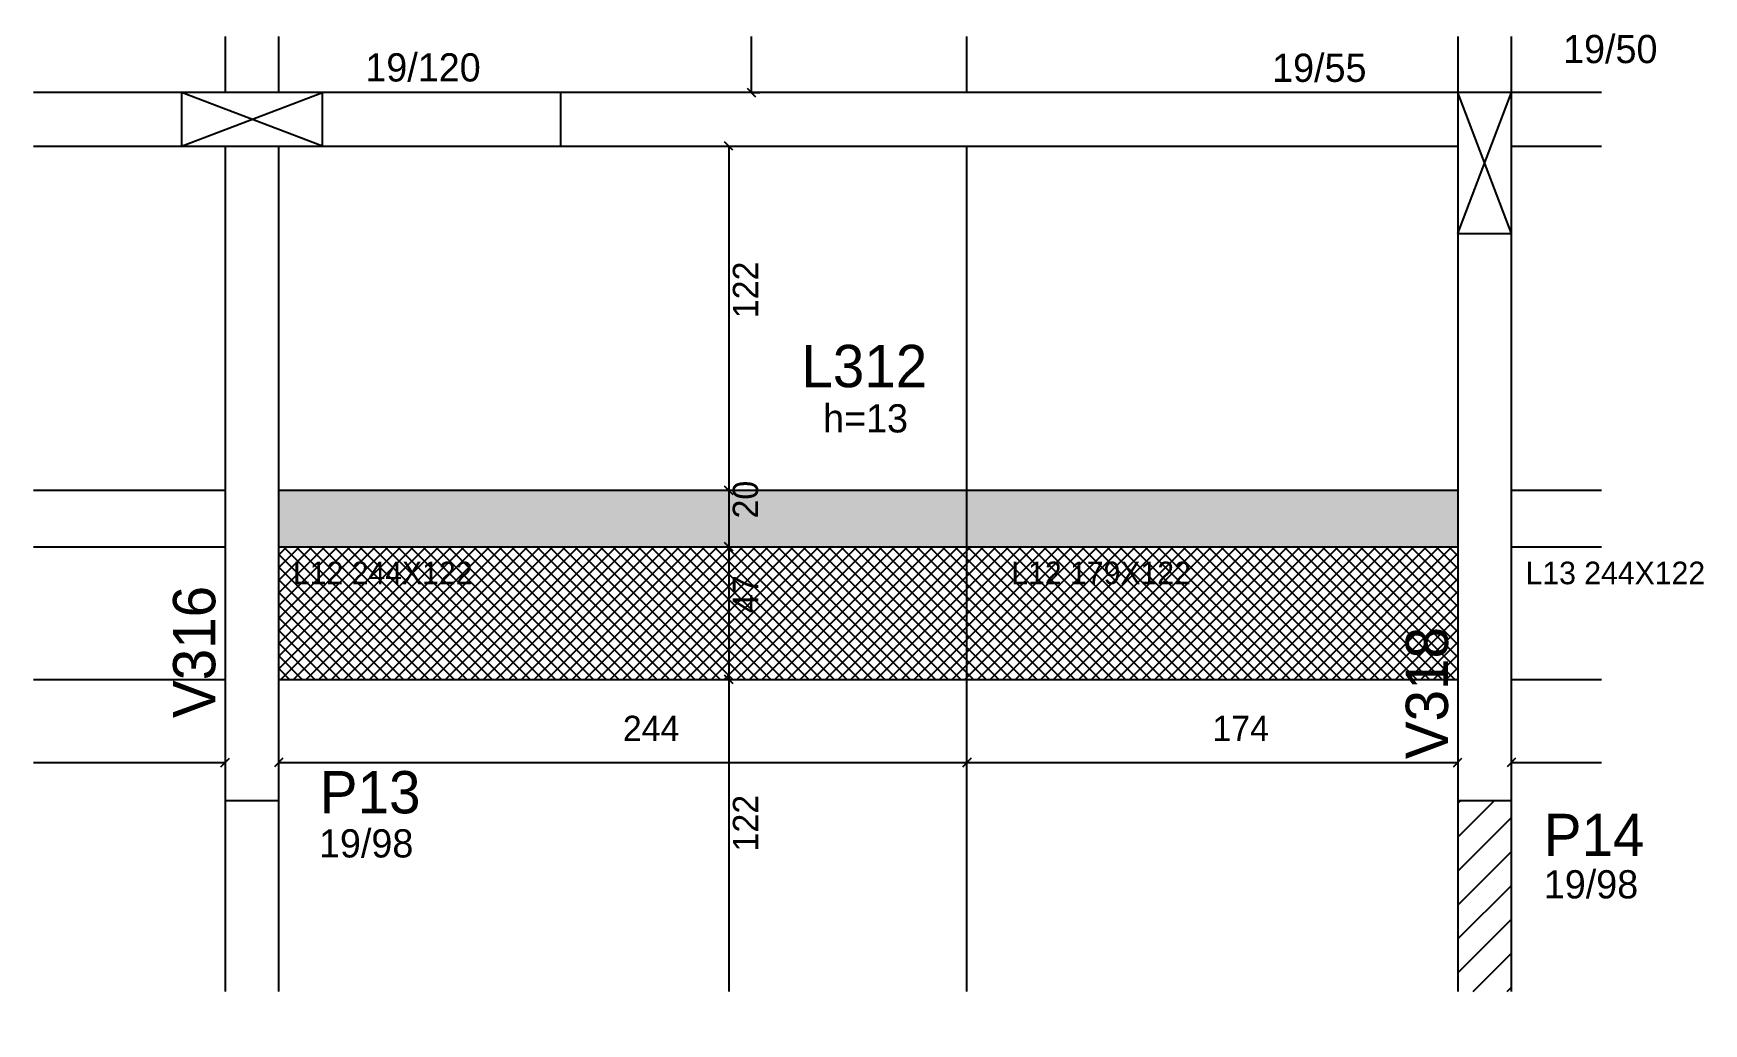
# Model space of a CAD drawing. Header units: metres. Extents: x 3954 to 4546, y 2281 to 2632.
import ezdxf

# ---------------------------------------------------------------- set-up
doc = ezdxf.new("R2010")
doc.units = ezdxf.units.M
for name, color, linetype in [('1', 7, 'Continuous'), ('3', 7, 'Continuous'), ('4', 7, 'Continuous'), ('7', 7, 'Continuous'), ('9', 7, 'Continuous'), ('AUX00', 7, 'Continuous'), ('Hachura', 7, 'Continuous'), ('Painéis', 7, 'Continuous')]:
    doc.layers.add(name, color=color, linetype=linetype)

msp = doc.modelspace()

# ---------------------------------------------------------------- hatches: boundary and pattern name
at = {"layer": '9'}
h = msp.add_hatch(color=7, dxfattribs=at)
h.dxf.hatch_style = 1
h.paths.add_polyline_path([(4478.07, 2280.94), (4478.07, 2280.94), (4478.07, 2405.94), (4478.07, 2405.94), (4478.07, 2280.94)])
at = {"layer": 'Hachura'}
h = msp.add_hatch(color=7, dxfattribs=at)
h.dxf.hatch_style = 1
h.paths.add_polyline_path([(4041.07, 2449.94), (4459.07, 2449.94), (4459.07, 2469.94), (4041.07, 2469.94), (4041.07, 2449.94)])
h = msp.add_hatch(dxfattribs=at)
h.set_pattern_fill('ANSI37')
h.paths.add_polyline_path([(4459.07, 2449.94), (4041.07, 2449.94), (4041.07, 2402.94), (4459.07, 2402.94), (4459.07, 2449.94)])

# ---------------------------------------------------------------- linework, layer by layer
at = {"layer": '1', "color": 1, "lineweight": 25}
for p, q in [((4006.57, 2591.94), (4056.57, 2610.94)), ((4056.57, 2591.94), (4006.57, 2610.94)), ((4459.07, 2560.94), (4478.07, 2610.94)), ((4478.07, 2560.94), (4459.07, 2610.94))]:
    msp.add_line(p, q, dxfattribs=at)
at = {"layer": '3', "color": 3, "lineweight": 25}
for p, q in [((4141.07, 2591.94), (4141.07, 2610.94)), ((4459.07, 2346.99), (4472.01, 2359.94)), ((4459.07, 2359.01), (4459.99, 2359.94)), ((4459.07, 2334.97), (4478.07, 2353.97)), ((4459.07, 2322.95), (4478.07, 2341.95)), ((4459.07, 2310.93), (4478.07, 2329.93)), ((4459.07, 2298.91), (4478.07, 2317.91)), ((4464.52, 2292.34), (4478.07, 2305.89)), ((4476.54, 2292.34), (4478.07, 2293.87))]:
    msp.add_line(p, q, dxfattribs=at)
for points in [[(4022.07, 2630.82), (4022.07, 2610.94)], [(4041.07, 2610.94), (4041.07, 2630.82)], [(4459.07, 2630.82), (4459.07, 2610.94)], [(4478.07, 2610.94), (4478.07, 2630.82)], [(4006.57, 2610.94), (3954.1, 2610.94)], [(4459.07, 2610.94), (4056.57, 2610.94)], [(4510.01, 2610.94), (4478.07, 2610.94)], [(3954.1, 2591.94), (4006.57, 2591.94)], [(4022.07, 2591.94), (4022.07, 2359.94)], [(4041.07, 2359.94), (4041.07, 2591.94)], [(4056.57, 2591.94), (4459.07, 2591.94)], [(4459.07, 2591.94), (4459.07, 2359.94)], [(4478.07, 2591.94), (4510.01, 2591.94)], [(4478.07, 2359.94), (4478.07, 2591.94)]]:
    msp.add_lwpolyline(points, dxfattribs=at)
at = {"layer": '7', "color": 7, "lineweight": 25}
for points in [[(4056.57, 2610.94), (4006.57, 2610.94)], [(4006.57, 2610.94), (4006.57, 2591.94)], [(4056.57, 2591.94), (4056.57, 2610.94)], [(4478.07, 2610.94), (4459.07, 2610.94)], [(4459.07, 2610.94), (4459.07, 2560.94)], [(4478.07, 2560.94), (4478.07, 2610.94)], [(4006.57, 2591.94), (4056.57, 2591.94)], [(4459.07, 2560.94), (4478.07, 2560.94)], [(4041.07, 2359.94), (4022.07, 2359.94)], [(4022.07, 2359.94), (4022.07, 2292.34)], [(4041.07, 2292.34), (4041.07, 2359.94)], [(4478.07, 2359.94), (4459.07, 2359.94)], [(4459.07, 2359.94), (4459.07, 2292.34)], [(4478.07, 2292.34), (4478.07, 2359.94)]]:
    msp.add_lwpolyline(points, dxfattribs=at)
at = {"layer": 'Painéis', "color": 4, "lineweight": 25}
for p, q in [((4208.6, 2630.82), (4208.6, 2610.94)), ((4208.9, 2610.94), (4211.6, 2610.94)), ((4200.62, 2591.94), (4200.62, 2469.94)), ((4200.62, 2469.94), (4200.62, 2449.94)), ((4200.62, 2449.94), (4200.62, 2402.94)), ((4200.62, 2402.94), (4200.62, 2292.34)), ((3954.1, 2373.48), (4022.07, 2373.48)), ((4041.07, 2373.48), (4285.07, 2373.48)), ((4285.07, 2373.48), (4459.07, 2373.48)), ((4478.07, 2373.48), (4510.01, 2373.48))]:
    msp.add_line(p, q, dxfattribs=at)
at = {"layer": 'Painéis', "color": 200, "lineweight": 25}
for p, q in [((4285.07, 2610.94), (4285.07, 2630.82)), ((4285.07, 2292.34), (4285.07, 2591.94)), ((3954.1, 2469.94), (4022.07, 2469.94)), ((4041.07, 2469.94), (4459.07, 2469.94)), ((4478.07, 2469.94), (4510.01, 2469.94)), ((3954.1, 2449.94), (4022.07, 2449.94)), ((4041.07, 2449.94), (4459.07, 2449.94)), ((4478.07, 2449.94), (4510.01, 2449.94)), ((3954.1, 2402.94), (4022.07, 2402.94)), ((4041.07, 2402.94), (4459.07, 2402.94)), ((4478.07, 2402.94), (4510.01, 2402.94))]:
    msp.add_line(p, q, dxfattribs=at)
at = {"layer": 'Painéis', "color": 0, "lineweight": 25}
for p, q in [((4207.1, 2612.44), (4210.1, 2609.44)), ((4202.12, 2590.44), (4199.12, 2593.44)), ((4199.12, 2471.44), (4202.12, 2468.44)), ((4202.12, 2468.44), (4199.12, 2471.44)), ((4199.12, 2451.44), (4202.12, 2448.44)), ((4202.12, 2448.44), (4199.12, 2451.44)), ((4199.12, 2404.44), (4202.12, 2401.44)), ((4202.12, 2401.44), (4199.12, 2404.44)), ((4020.57, 2371.98), (4023.57, 2374.98)), ((4042.57, 2374.98), (4039.57, 2371.98)), ((4283.57, 2371.98), (4286.57, 2374.98)), ((4286.57, 2374.98), (4283.57, 2371.98)), ((4457.57, 2371.98), (4460.57, 2374.98)), ((4479.57, 2374.98), (4476.57, 2371.98))]:
    msp.add_line(p, q, dxfattribs=at)

# ---------------------------------------------------------------- texts
at = {"layer": '3', "color": 3, "lineweight": 25}
for s, p in [('19/50', (4496.41, 2621.34)), ('19/120', (4071.78, 2614.83)), ('19/55', (4393.26, 2614.69)), ('h=13', (4234.05, 2490.44)), ('19/98', (4055.34, 2339.81)), ('19/98', (4489.58, 2325.3))]:
    msp.add_text(s, height=10, dxfattribs=at).set_placement(p)
at = {"layer": '4', "color": 4, "lineweight": 25}
for s, p in [('L312', (4226.36, 2506.48)), ('P13', (4055.65, 2355.44)), ('P14', (4489.58, 2340.3))]:
    msp.add_text(s, height=15, dxfattribs=at).set_placement(p)
for s, p in [('V316', (4018.6, 2389.22)), ('V318', (4455.62, 2374.66))]:
    msp.add_text(s, height=15, rotation=90, dxfattribs=at).set_placement(p)
at = {"layer": 'AUX00', "color": 7, "lineweight": 25}
for s, p in [('L12^J244X122', (4046.11, 2436.65)), ('L12^J179X122', (4300.79, 2436.65)), ('L13^J244X122', (4483.11, 2436.65))]:
    msp.add_text(s, height=8, dxfattribs=at).set_placement(p)
at = {"layer": 'Painéis', "color": 240, "lineweight": 25}
for s, p in [('122', (4211.07, 2530.94)), ('20', (4211.03, 2459.94)), ('47', (4211.06, 2426.44)), ('122', (4211.07, 2341.94))]:
    msp.add_text(s, height=9, rotation=90, dxfattribs=at).set_placement(p)
for s, p in [('244', (4163.07, 2381.04)), ('174', (4372.07, 2381.04))]:
    msp.add_text(s, height=9, dxfattribs=at).set_placement(p)

doc.saveas('drawing.dxf')
